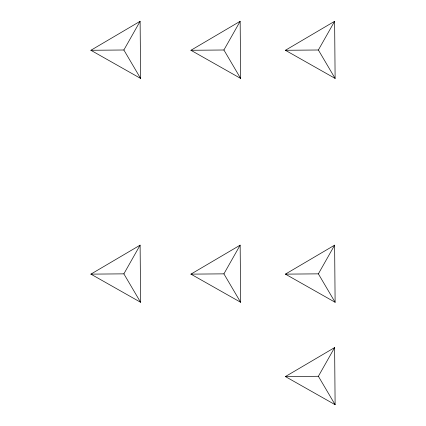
<?xml version="1.0" encoding="UTF-8"?>
<svg xmlns="http://www.w3.org/2000/svg" width="426" height="426" viewBox="0 0 426 426"><rect width="100%" height="100%" fill="white"/><g stroke="black" fill="none" stroke-linecap="round" stroke-linejoin="round"><path stroke-width="0.64" d="M140.596 78.416L123.865 49.996L140.111 21.3L140.596 78.416L90.887 50.279L140.111 21.3M240.637 78.416L223.906 49.996L240.152 21.3L240.637 78.416L190.928 50.279L240.152 21.3M90.887 274.131L123.865 273.854L140.111 245.152L140.596 302.274L90.887 274.131L140.111 245.152M285.404 50.279L318.382 49.996L334.628 21.3L335.113 78.416L285.404 50.279L334.628 21.3M190.928 274.131L223.906 273.854L240.152 245.152L240.637 302.274L190.928 274.131L240.152 245.152M335.113 302.274L318.382 273.854L334.628 245.152L335.113 302.274L285.404 274.131L334.628 245.152M285.404 376.563L318.382 376.28L334.628 347.584L335.113 404.7L285.404 376.563L334.628 347.584M90.887 50.279L123.865 49.996M190.928 50.279L223.906 49.996M285.404 274.131L318.382 273.854M318.382 49.996L335.113 78.416M318.382 376.28L335.113 404.7M223.906 273.854L240.637 302.274M123.865 273.854L140.596 302.274"/></g></svg>
